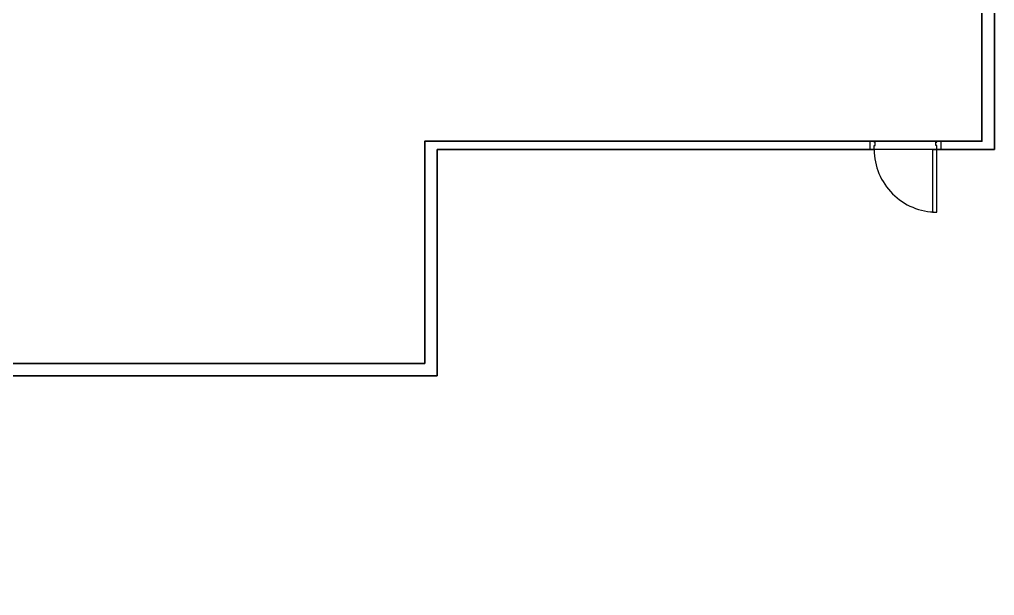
# Model space of a CAD drawing. Header units: millimetres. Extents: x -6.1 to 46.1, y 0 to 48.5.
# Drawn here: x 34.22 to 46.09, y 21.68 to 28.7 of the extents above; entities that cross this region are included whole.
import ezdxf

# ---------------------------------------------------------------- set-up
doc = ezdxf.new("R2010")
doc.units = ezdxf.units.MM
doc.layers.add('Planon_WPA_Floor', color=10, linetype='Continuous')
doc.layers.add('Planon_WPA_FPoly', color=10, linetype='Continuous')
doc.layers.add('Planon_WPA_Spoly', color=64, linetype='Continuous', lineweight=35)

msp = doc.modelspace()

# ---------------------------------------------------------------- linework, layer by layer
at = {"layer": 'Planon_WPA_Floor'}
for points in [[(46.094, 27.114), (46.094, 48.513)], [(45.941, 27.215), (45.941, 48.361)], [(39.158, 27.215), (44.629, 27.215)], [(39.158, 24.509), (39.158, 27.215)], [(44.578, 27.215), (44.578, 27.114), (44.629, 27.114), (44.629, 27.165)], [(44.629, 27.203), (44.629, 27.215), (44.578, 27.215)], [(44.578, 27.215), (44.578, 27.114)], [(44.629, 27.165), (44.642, 27.165), (44.642, 27.203), (44.629, 27.203)], [(45.39, 27.165), (45.378, 27.165), (45.378, 27.203), (45.39, 27.203)], [(45.441, 27.215), (45.441, 27.114), (45.39, 27.114), (45.39, 27.165)], [(45.39, 27.203), (45.39, 27.215), (45.441, 27.215)], [(45.39, 27.215), (45.941, 27.215)], [(45.441, 27.215), (45.441, 27.114)], [(39.31, 27.114), (44.629, 27.114)], [(39.31, 24.356), (39.31, 27.114)], [(45.34, 26.353), (45.39, 26.353), (45.39, 27.114), (45.34, 27.114), (45.34, 26.353)], [(45.34, 27.114), (46.094, 27.114)], [(32.971, 24.509), (39.158, 24.509)], [(33.123, 24.356), (39.31, 24.356)]]:
    msp.add_lwpolyline(points, dxfattribs=at)
msp.add_arc((45.39, 27.114), 0.761, 179.9941, 270.0059, dxfattribs=at)
at = {"layer": 'Planon_WPA_FPoly'}
msp.add_lwpolyline([(0, 0), (0, 30.332), (-3.299, 30.332), (-3.299, 32.776), (-4.471, 32.776), (-4.471, 32.911), (-4.974, 32.911), (-4.974, 33.796), (-6.077, 33.796), (-6.077, 48.513), (46.094, 48.513), (46.094, 27.114), (39.31, 27.114), (39.31, 24.356), (33.123, 24.356), (33.123, 5.939), (37.022, 5.939), (37.022, 0)], close=True, dxfattribs=at)
at = {"layer": 'Planon_WPA_Spoly'}
msp.add_lwpolyline([(32.971, 24.509), (39.158, 24.509), (39.158, 27.215), (45.941, 27.215), (45.941, 48.361), (-5.925, 48.361)], dxfattribs=at)

doc.saveas('drawing.dxf')
